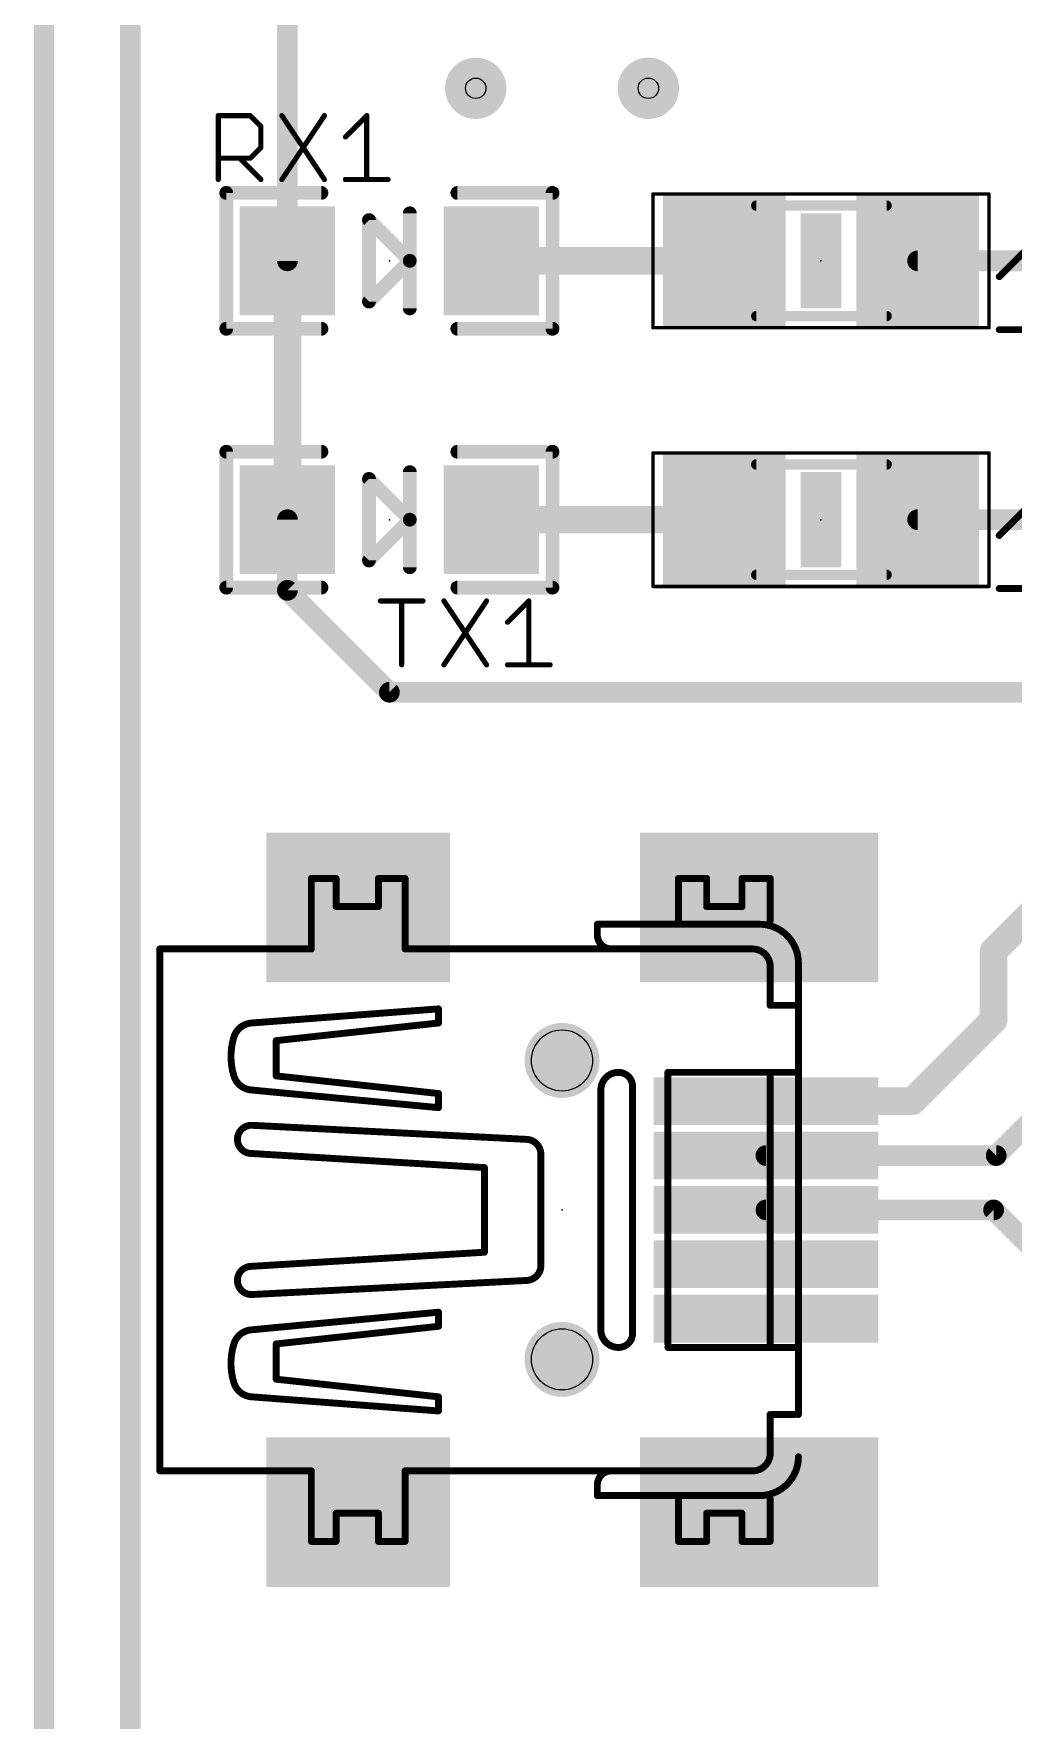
# Model space of a CAD drawing. Extents: x -1 to 156, y 2 to 108.
# Drawn here: x -1.42 to 12.99, y 36.94 to 61.76 of the extents above; entities that cross this region are included whole.
import ezdxf

# ---------------------------------------------------------------- set-up
doc = ezdxf.new("R2010")
doc.units = 0
for name, color, linetype in [('1', 22, 'CONTINUOUS'), ('16', 175, 'CONTINUOUS'), ('18', 82, 'CONTINUOUS'), ('20', 7, 'CONTINUOUS'), ('21', 253, 'CONTINUOUS'), ('23', 7, 'CONTINUOUS'), ('25', 253, 'CONTINUOUS'), ('27', 253, 'CONTINUOUS'), ('29', 253, 'CONTINUOUS'), ('30', 253, 'CONTINUOUS'), ('31', 253, 'CONTINUOUS'), ('35', 253, 'CONTINUOUS'), ('39', 22, 'CONTINUOUS'), ('44', 253, 'CONTINUOUS'), ('51', 253, 'CONTINUOUS')]:
    doc.layers.add(name, color=color, linetype=linetype)

# ---------------------------------------------------------------- blocks, each defined once
blk = doc.blocks.new('RECT')
blk.add_solid([(-0.5, -0.5), (0.5, -0.5), (-0.5, 0.5), (0.5, 0.5)])
blk = doc.blocks.new('ROUNDV')
at = {"const_width": 0.5}
blk.add_lwpolyline([(0, -0.25, 1), (0, 0.25, 1), (0, -0.25)], format="xyb", dxfattribs=at)

msp = doc.modelspace()

# ---------------------------------------------------------------- linework, layer by layer
at = {"layer": '1'}
for points, const_width in [([(-1.27, 6.35), (-1.27, 107.95)], 0.3048), ([(2.31, 58.42), (2.31, 67.945)], 0.3048), ([(2.31, 58.42), (2.31, 54.61)], 0.4064), ([(5.31, 58.42), (8.738, 58.42)], 0.4064), ([(16.9863, 58.42), (11.582, 58.42)], 0.3048), ([(2.31, 54.61), (2.31, 53.57)], 0.3048), ([(5.31, 54.61), (8.738, 54.61)], 0.4064), ([(15.24, 54.61), (11.582, 54.61)], 0.3048), ([(2.31, 53.57), (3.81, 52.07)], 0.3048), ([(3.81, 52.07), (19.05, 52.07)], 0.3048), ([(13.335, 48.895), (12.7, 48.26)], 0.4064), ([(12.7, 48.26), (12.7, 47.244)], 0.4064), ([(12.7, 47.244), (11.506, 46.05)], 0.4064), ([(9.35, 46.05), (11.506, 46.05)], 0.4064), ([(12.738, 45.25), (13.589, 46.101)], 0.3048), ([(9.35, 45.25), (12.738, 45.25)], 0.3048), ([(9.35, 44.45), (12.7, 44.45)], 0.3048), ([(12.7, 44.45), (13.589, 43.561)], 0.3048)]:
    msp.add_lwpolyline(points, dxfattribs=dict(at, const_width=const_width))
for points, const_width in [([(2.4116, 58.42, 1), (2.2084, 58.42)], 0.2032), ([(5.31, 58.5216, 1), (5.31, 58.3184)], 0.2032), ([(8.738, 58.3184, 1), (8.738, 58.5216)], 0.2032), ([(2.2338, 58.42, 1), (2.3862, 58.42)], 0.1524), ([(11.582, 58.4962, 1), (11.582, 58.3438)], 0.1524), ([(2.2084, 54.61, 1), (2.4116, 54.61)], 0.2032), ([(2.3862, 54.61, 1), (2.2338, 54.61)], 0.1524), ([(5.31, 54.7116, 1), (5.31, 54.5084)], 0.2032), ([(8.738, 54.5084, 1), (8.738, 54.7116)], 0.2032), ([(11.582, 54.6862, 1), (11.582, 54.5338)], 0.1524), ([(2.3639, 53.6239, 1), (2.2561, 53.5161)], 0.1524), ([(2.2338, 53.57, 1), (2.3862, 53.57)], 0.1524), ([(3.81, 52.1462, 1), (3.81, 51.9938)], 0.1524), ([(3.7561, 52.0161, 1), (3.8639, 52.1239)], 0.1524), ([(12.8016, 48.26, 1), (12.5984, 48.26)], 0.2032), ([(12.6282, 48.3318, 1), (12.7718, 48.1882)], 0.2032), ([(12.7718, 47.1722, 1), (12.6282, 47.3158)], 0.2032), ([(12.5984, 47.244, 1), (12.8016, 47.244)], 0.2032), ([(9.35, 46.1516, 1), (9.35, 45.9484)], 0.2032), ([(11.4342, 46.1218, 1), (11.5778, 45.9782)], 0.2032), ([(11.506, 45.9484, 1), (11.506, 46.1516)], 0.2032), ([(9.35, 45.3262, 1), (9.35, 45.1738)], 0.1524), ([(12.6841, 45.3039, 1), (12.7919, 45.1961)], 0.1524), ([(12.738, 45.1738, 1), (12.738, 45.3262)], 0.1524), ([(9.35, 44.5262, 1), (9.35, 44.3738)], 0.1524), ([(12.7539, 44.5039, 1), (12.6461, 44.3961)], 0.1524), ([(12.7, 44.3738, 1), (12.7, 44.5262)], 0.1524)]:
    msp.add_lwpolyline(points, format="xyb", dxfattribs=dict(at, const_width=const_width))
at = {"layer": '16', "const_width": 0.3048}
msp.add_lwpolyline([(0, 20.32), (0, 93.98)], dxfattribs=at)
at = {"layer": '20', "const_width": 0.3048}
msp.add_lwpolyline([(0, 93.98), (0, 20.32)], dxfattribs=at)
at = {"layer": '20'}
for centre in [(6.35, 46.65), (6.35, 42.25)]:
    msp.add_circle(centre, 0.45, dxfattribs=at)
at = {"layer": '21'}
for points, const_width in [([(2.81, 59.42), (1.41, 59.42)], 0.2032), ([(1.41, 59.42), (1.41, 57.42)], 0.2032), ([(4.81, 59.42), (6.21, 59.42)], 0.2032), ([(6.21, 59.42), (6.21, 57.42)], 0.2032), ([(4.11, 58.42), (3.51, 59.02)], 0.2032), ([(3.51, 59.02), (3.51, 57.82)], 0.2032), ([(4.11, 59.12), (4.11, 58.42)], 0.2032), ([(3.51, 57.82), (4.11, 58.42)], 0.2032), ([(4.11, 58.42), (4.11, 57.72)], 0.2032), ([(1.41, 57.42), (2.81, 57.42)], 0.2032), ([(6.21, 57.42), (4.81, 57.42)], 0.2032), ([(2.81, 55.61), (1.41, 55.61)], 0.2032), ([(1.41, 55.61), (1.41, 53.61)], 0.2032), ([(4.81, 55.61), (6.21, 55.61)], 0.2032), ([(6.21, 55.61), (6.21, 53.61)], 0.2032), ([(4.11, 55.31), (4.11, 54.61)], 0.2032), ([(4.11, 54.61), (3.51, 55.21)], 0.2032), ([(3.51, 55.21), (3.51, 54.01)], 0.2032), ([(3.51, 54.01), (4.11, 54.61)], 0.2032), ([(4.11, 54.61), (4.11, 53.91)], 0.2032), ([(1.41, 53.61), (2.81, 53.61)], 0.2032), ([(6.21, 53.61), (4.81, 53.61)], 0.2032), ([(6.869, 48.4992), (6.869, 48.655)], 0.1016), ([(0.4318, 40.6086), (0.4318, 48.2916)], 0.1016), ([(0.4318, 48.2916), (1.9353, 48.2915)], 0.1016), ([(4.7675, 48.2916), (7.0766, 48.2916)], 0.1016), ([(4.5329, 47.4091), (1.7815, 47.2014)], 0.1016), ([(4.5329, 47.2014), (4.5329, 47.4091)], 0.1016), ([(9.4127, 47.461), (9.7761, 47.461)], 0.1016), ([(9.8282, 47.461), (9.8282, 46.4746)], 0.1016), ([(2.1449, 46.9419), (4.5329, 47.2014)], 0.1016), ([(2.1449, 46.4227), (2.1449, 46.9419)], 0.1016), ([(4.5329, 46.1632), (2.1449, 46.4227)], 0.1016), ([(7.1805, 46.4746), (7.1804, 46.4746)], 0.1016), ([(7.9073, 46.4748), (9.7761, 46.4748)], 0.1016), ([(1.7815, 46.2151), (4.5329, 45.9555)], 0.1016), ([(4.5329, 45.9555), (4.5329, 46.1632)], 0.1016), ([(6.9209, 46.2151), (6.9209, 42.685)], 0.1016), ([(7.3881, 42.6331), (7.3881, 46.267)], 0.1016), ([(1.7816, 45.6959), (5.8308, 45.4883)], 0.1016), ([(1.5739, 45.4883), (1.5739, 45.4882)], 0.1016), ([(1.7815, 45.2806), (5.2078, 45.073)], 0.1016), ([(6.0384, 43.6196), (6.0384, 45.2807)], 0.1016), ([(5.2078, 43.8272), (5.2078, 45.0732)], 0.1016), ([(1.7815, 43.6196), (5.2078, 43.8272)], 0.1016), ([(1.7816, 43.2043), (5.8308, 43.4119)], 0.1016), ([(1.7815, 42.6851), (4.5329, 42.9447)], 0.1016), ([(4.5329, 42.9447), (4.5329, 42.737)], 0.1016), ([(4.5329, 42.737), (2.1449, 42.4775)], 0.1016), ([(2.1449, 42.4775), (2.1449, 41.9583)], 0.1016), ([(7.9073, 42.4254), (9.7761, 42.4254)], 0.1016), ([(9.8281, 42.4255), (9.8281, 41.4391)], 0.1016), ([(2.1449, 41.9583), (4.5329, 41.6988)], 0.1016), ([(4.5329, 41.4911), (1.7815, 41.6988)], 0.1016), ([(4.5329, 41.6988), (4.5329, 41.4911)], 0.1016), ([(9.4127, 41.4392), (9.7761, 41.4392)], 0.1016), ([(0.4318, 40.6085), (0.4318, 40.6086)], 0.1016), ([(0.4318, 40.6086), (1.9354, 40.6086)], 0.1016), ([(4.7674, 40.6086), (7.0767, 40.6085)], 0.1016), ([(6.869, 40.401), (6.869, 40.2452)], 0.1016)]:
    msp.add_lwpolyline(points, dxfattribs=dict(at, const_width=const_width))
for points, const_width in [([(1.41, 59.4708, 1), (1.41, 59.3692)], 0.1016), ([(1.4608, 59.42, 1), (1.3592, 59.42)], 0.1016), ([(2.81, 59.3692, 1), (2.81, 59.4708)], 0.1016), ([(4.81, 59.4708, 1), (4.81, 59.3692)], 0.1016), ([(6.2608, 59.42, 1), (6.1592, 59.42)], 0.1016), ([(6.21, 59.3692, 1), (6.21, 59.4708)], 0.1016), ([(3.5459, 59.0559, 1), (3.4741, 58.9841)], 0.1016), ([(3.5608, 59.02, 1), (3.4592, 59.02)], 0.1016), ([(4.1608, 59.12, 1), (4.0592, 59.12)], 0.1016), ([(4.1608, 58.42, 1), (4.0592, 58.42)], 0.1016), ([(4.0592, 58.42, 1), (4.1608, 58.42)], 0.1016), ([(4.1459, 58.3841, 1), (4.0741, 58.4559)], 0.1016), ([(4.0741, 58.3841, 1), (4.1459, 58.4559)], 0.1016), ([(3.4741, 57.8559, 1), (3.5459, 57.7841)], 0.1016), ([(3.4592, 57.82, 1), (3.5608, 57.82)], 0.1016), ([(4.0592, 57.72, 1), (4.1608, 57.72)], 0.1016), ([(1.41, 57.4708, 1), (1.41, 57.3692)], 0.1016), ([(1.3592, 57.42, 1), (1.4608, 57.42)], 0.1016), ([(2.81, 57.3692, 1), (2.81, 57.4708)], 0.1016), ([(4.81, 57.4708, 1), (4.81, 57.3692)], 0.1016), ([(6.1592, 57.42, 1), (6.2608, 57.42)], 0.1016), ([(6.21, 57.3692, 1), (6.21, 57.4708)], 0.1016), ([(1.41, 55.6608, 1), (1.41, 55.5592)], 0.1016), ([(1.4608, 55.61, 1), (1.3592, 55.61)], 0.1016), ([(2.81, 55.5592, 1), (2.81, 55.6608)], 0.1016), ([(4.81, 55.6608, 1), (4.81, 55.5592)], 0.1016), ([(6.2608, 55.61, 1), (6.1592, 55.61)], 0.1016), ([(6.21, 55.5592, 1), (6.21, 55.6608)], 0.1016), ([(4.1608, 55.31, 1), (4.0592, 55.31)], 0.1016), ([(3.5459, 55.2459, 1), (3.4741, 55.1741)], 0.1016), ([(3.5608, 55.21, 1), (3.4592, 55.21)], 0.1016), ([(4.1608, 54.61, 1), (4.0592, 54.61)], 0.1016), ([(4.0592, 54.61, 1), (4.1608, 54.61)], 0.1016), ([(4.1459, 54.5741, 1), (4.0741, 54.6459)], 0.1016), ([(4.0741, 54.5741, 1), (4.1459, 54.6459)], 0.1016), ([(3.4741, 54.0459, 1), (3.5459, 53.9741)], 0.1016), ([(3.4592, 54.01, 1), (3.5608, 54.01)], 0.1016), ([(4.0592, 53.91, 1), (4.1608, 53.91)], 0.1016), ([(1.41, 53.6608, 1), (1.41, 53.5592)], 0.1016), ([(1.3592, 53.61, 1), (1.4608, 53.61)], 0.1016), ([(2.81, 53.5592, 1), (2.81, 53.6608)], 0.1016), ([(4.81, 53.6608, 1), (4.81, 53.5592)], 0.1016), ([(6.1592, 53.61, 1), (6.2608, 53.61)], 0.1016), ([(6.21, 53.5592, 1), (6.21, 53.6608)], 0.1016), ([(6.8944, 48.655, 1), (6.8436, 48.655)], 0.0508), ([(6.869, 48.4992, 0.4142), (7.0766, 48.2916)], 0.1016), ([(6.8944, 48.4992, 1), (6.8436, 48.4992)], 0.0508), ([(6.8436, 48.4992, 1), (6.8944, 48.4992)], 0.0508), ([(0.4572, 48.2916, 1), (0.4064, 48.2916)], 0.0508), ([(0.4318, 48.317, 1), (0.4318, 48.2662)], 0.0508), ([(1.9353, 48.2661, 1), (1.9353, 48.3169)], 0.0508), ([(4.7675, 48.317, 1), (4.7675, 48.2662)], 0.0508), ([(7.0766, 48.2662, 1), (7.0766, 48.317)], 0.0508), ([(7.0766, 48.2662, 1), (7.0766, 48.317)], 0.0508), ([(4.5583, 47.4091, 1), (4.5075, 47.4091)], 0.0508), ([(4.5348, 47.3838, 1), (4.531, 47.4344)], 0.0508), ([(9.4127, 47.4864, 1), (9.4127, 47.4356)], 0.0508), ([(9.7761, 47.4356, 1), (9.7761, 47.4864)], 0.0508), ([(9.8536, 47.461, 1), (9.8028, 47.461)], 0.0508), ([(1.7815, 47.2014, 0.3087), (1.522, 46.9938)], 0.1016), ([(1.7796, 47.2267, 1), (1.7834, 47.1761)], 0.0508), ([(1.7834, 47.1761, 1), (1.7796, 47.2267)], 0.0508), ([(4.5075, 47.2014, 1), (4.5583, 47.2014)], 0.0508), ([(4.5356, 47.1761, 1), (4.5302, 47.2267)], 0.0508), ([(1.522, 46.9938, 0.1499), (1.522, 46.4227)], 0.1016), ([(1.4977, 47.0012, 1), (1.5463, 46.9864)], 0.0508), ([(1.5463, 46.9864, 1), (1.4977, 47.0012)], 0.0508), ([(2.1703, 46.9419, 1), (2.1195, 46.9419)], 0.0508), ([(2.1422, 46.9672, 1), (2.1476, 46.9166)], 0.0508), ([(1.522, 46.4227, 0.3087), (1.7815, 46.2151)], 0.1016), ([(1.5463, 46.4301, 1), (1.4977, 46.4153)], 0.0508), ([(1.4977, 46.4153, 1), (1.5463, 46.4301)], 0.0508), ([(2.1476, 46.448, 1), (2.1422, 46.3974)], 0.0508), ([(2.1195, 46.4227, 1), (2.1703, 46.4227)], 0.0508), ([(7.1804, 46.4746, 0.414), (6.9209, 46.2151)], 0.1016), ([(7.1804, 46.5, 1), (7.1804, 46.4492)], 0.0508), ([(7.3881, 46.267, 0.4145), (7.1805, 46.4746)], 0.1016), ([(7.1805, 46.5, 1), (7.1805, 46.4492)], 0.0508), ([(7.1804, 46.4492, 1), (7.1804, 46.5)], 0.0508), ([(7.1805, 46.4492, 1), (7.1805, 46.5)], 0.0508), ([(7.9073, 46.5002, 1), (7.9073, 46.4494)], 0.0508), ([(9.7761, 46.4494, 1), (9.7761, 46.5002)], 0.0508), ([(9.8028, 46.4746, 1), (9.8536, 46.4746)], 0.0508), ([(1.7839, 46.2404, 1), (1.7791, 46.1898)], 0.0508), ([(1.7796, 46.1898, 1), (1.7834, 46.2404)], 0.0508), ([(4.5583, 46.1632, 1), (4.5075, 46.1632)], 0.0508), ([(4.5302, 46.1379, 1), (4.5356, 46.1885)], 0.0508), ([(6.9463, 46.2151, 1), (6.8955, 46.2151)], 0.0508), ([(6.8955, 46.2151, 1), (6.9463, 46.2151)], 0.0508), ([(7.4135, 46.267, 1), (7.3627, 46.267)], 0.0508), ([(7.3627, 46.267, 1), (7.4135, 46.267)], 0.0508), ([(4.5075, 45.9555, 1), (4.5583, 45.9555)], 0.0508), ([(4.5305, 45.9302, 1), (4.5353, 45.9808)], 0.0508), ([(1.7815, 45.6959, 0.4142), (1.5739, 45.4883)], 0.1016), ([(1.7829, 45.7213, 1), (1.7803, 45.6705)], 0.0508), ([(1.7815, 45.6705, 1), (1.7815, 45.7213)], 0.0508), ([(1.5993, 45.4883, 1), (1.5485, 45.4883)], 0.0508), ([(1.5739, 45.4882, 0.4142), (1.7815, 45.2806)], 0.1016), ([(1.5993, 45.4882, 1), (1.5485, 45.4882)], 0.0508), ([(1.5485, 45.4883, 1), (1.5993, 45.4883)], 0.0508), ([(1.5485, 45.4882, 1), (1.5993, 45.4882)], 0.0508), ([(6.0384, 45.2806, 0.3827), (5.8308, 45.4883)], 0.1016), ([(5.8322, 45.5137, 1), (5.8294, 45.4629)], 0.0508), ([(5.8295, 45.4629, 1), (5.8321, 45.5137)], 0.0508), ([(1.783, 45.306, 1), (1.78, 45.2552)], 0.0508), ([(1.7815, 45.2552, 1), (1.7815, 45.306)], 0.0508), ([(6.0638, 45.2807, 1), (6.013, 45.2807)], 0.0508), ([(6.013, 45.2792, 1), (6.0638, 45.282)], 0.0508), ([(5.2332, 45.0732, 1), (5.1824, 45.0732)], 0.0508), ([(5.2063, 45.0476, 1), (5.2093, 45.0984)], 0.0508), ([(5.1824, 43.8272, 1), (5.2332, 43.8272)], 0.0508), ([(5.2093, 43.8018, 1), (5.2063, 43.8526)], 0.0508), ([(1.7815, 43.6196, 0.4142), (1.5739, 43.412)], 0.1016), ([(1.5739, 43.4119, 0.4142), (1.7815, 43.2043)], 0.1016), ([(1.5993, 43.4119, 1), (1.5485, 43.4119)], 0.0508), ([(1.78, 43.645, 1), (1.783, 43.5942)], 0.0508), ([(1.7815, 43.5942, 1), (1.7815, 43.645)], 0.0508), ([(5.8308, 43.4119, 0.3825), (6.0384, 43.6196)], 0.1016), ([(5.8294, 43.4373, 1), (5.8322, 43.3865)], 0.0508), ([(5.8321, 43.3865, 1), (5.8295, 43.4373)], 0.0508), ([(6.0638, 43.6182, 1), (6.013, 43.621)], 0.0508), ([(6.013, 43.6196, 1), (6.0638, 43.6196)], 0.0508), ([(1.5485, 43.412, 1), (1.5993, 43.412)], 0.0508), ([(1.7803, 43.2297, 1), (1.7829, 43.1789)], 0.0508), ([(1.7815, 43.1789, 1), (1.7815, 43.2297)], 0.0508), ([(4.5583, 42.9447, 1), (4.5075, 42.9447)], 0.0508), ([(4.5353, 42.9194, 1), (4.5305, 42.97)], 0.0508), ([(1.7815, 42.6851, 0.3087), (1.522, 42.4775)], 0.1016), ([(1.7791, 42.7104, 1), (1.7839, 42.6598)], 0.0508), ([(1.7834, 42.6598, 1), (1.7796, 42.7104)], 0.0508), ([(4.5075, 42.737, 1), (4.5583, 42.737)], 0.0508), ([(4.5356, 42.7117, 1), (4.5302, 42.7623)], 0.0508), ([(6.9209, 42.6851, 0.4135), (7.1804, 42.4256)], 0.1016), ([(6.9463, 42.6851, 1), (6.8955, 42.6851)], 0.0508), ([(6.8955, 42.685, 1), (6.9463, 42.685)], 0.0508), ([(1.522, 42.4775, 0.1499), (1.522, 41.9064)], 0.1016), ([(1.4977, 42.4849, 1), (1.5463, 42.4701)], 0.0508), ([(1.5463, 42.4701, 1), (1.4977, 42.4849)], 0.0508), ([(2.1703, 42.4775, 1), (2.1195, 42.4775)], 0.0508), ([(2.1422, 42.5028, 1), (2.1476, 42.4522)], 0.0508), ([(7.1805, 42.4256, 0.4145), (7.3881, 42.6332)], 0.1016), ([(7.1805, 42.451, 1), (7.1805, 42.4002)], 0.0508), ([(7.1804, 42.4002, 1), (7.1804, 42.451)], 0.0508), ([(7.4135, 42.6332, 1), (7.3627, 42.6332)], 0.0508), ([(7.3627, 42.6331, 1), (7.4135, 42.6331)], 0.0508), ([(7.9073, 42.4508, 1), (7.9073, 42.4)], 0.0508), ([(9.7761, 42.4, 1), (9.7761, 42.4508)], 0.0508), ([(9.8535, 42.4255, 1), (9.8027, 42.4255)], 0.0508), ([(1.522, 41.9064, 0.3087), (1.7815, 41.6988)], 0.1016), ([(1.5463, 41.9138, 1), (1.4977, 41.899)], 0.0508), ([(2.1476, 41.9836, 1), (2.1422, 41.933)], 0.0508), ([(2.1195, 41.9583, 1), (2.1703, 41.9583)], 0.0508), ([(1.4977, 41.899, 1), (1.5463, 41.9138)], 0.0508), ([(1.7834, 41.7241, 1), (1.7796, 41.6735)], 0.0508), ([(1.7796, 41.6735, 1), (1.7834, 41.7241)], 0.0508), ([(4.5583, 41.6988, 1), (4.5075, 41.6988)], 0.0508), ([(4.5302, 41.6735, 1), (4.5356, 41.7241)], 0.0508), ([(4.5075, 41.4911, 1), (4.5583, 41.4911)], 0.0508), ([(4.531, 41.4658, 1), (4.5348, 41.5164)], 0.0508), ([(9.4127, 41.4646, 1), (9.4127, 41.4138)], 0.0508), ([(9.7761, 41.4138, 1), (9.7761, 41.4646)], 0.0508), ([(9.8027, 41.4391, 1), (9.8535, 41.4391)], 0.0508), ([(0.4572, 40.6086, 1), (0.4064, 40.6086)], 0.0508), ([(0.4318, 40.634, 1), (0.4318, 40.5832)], 0.0508), ([(0.4064, 40.6086, 1), (0.4572, 40.6086)], 0.0508), ([(0.4064, 40.6085, 1), (0.4572, 40.6085)], 0.0508), ([(1.9354, 40.5832, 1), (1.9354, 40.634)], 0.0508), ([(4.7674, 40.634, 1), (4.7674, 40.5832)], 0.0508), ([(7.0766, 40.6086, 0.4142), (6.869, 40.401)], 0.1016), ([(7.0766, 40.5832, 1), (7.0766, 40.634)], 0.0508), ([(7.0767, 40.5831, 1), (7.0767, 40.6339)], 0.0508), ([(6.8944, 40.401, 1), (6.8436, 40.401)], 0.0508), ([(6.8436, 40.401, 1), (6.8944, 40.401)], 0.0508), ([(6.8436, 40.2452, 1), (6.8944, 40.2452)], 0.0508)]:
    msp.add_lwpolyline(points, format="xyb", dxfattribs=dict(at, const_width=const_width))
at = {"layer": '23'}
for p in [(3.81, 58.42), (10.16, 58.42), (3.81, 54.61), (10.16, 54.61), (6.35, 44.45)]:
    msp.add_point(p, dxfattribs=at)
at = {"layer": '25', "const_width": 0.0762}
for points in [[(1.2922, 59.617), (1.2922, 60.5576)], [(1.2922, 60.5576), (1.7625, 60.5576)], [(1.7625, 60.5576), (1.9193, 60.4008)], [(2.2277, 60.5576), (2.8548, 59.617)], [(2.8548, 60.5576), (2.2277, 59.617)], [(3.1633, 60.244), (3.4768, 60.5576)], [(3.4768, 60.5576), (3.4768, 59.617)], [(1.9193, 60.4008), (1.9193, 60.0873)], [(1.9193, 60.0873), (1.7625, 59.9305)], [(1.7625, 59.9305), (1.2922, 59.9305)], [(1.6058, 59.9305), (1.9193, 59.617)], [(3.1633, 59.617), (3.7903, 59.617)], [(3.6768, 53.4138), (4.3039, 53.4138)], [(3.9903, 52.4732), (3.9903, 53.4138)], [(4.6123, 53.4138), (5.2394, 52.4732)], [(5.2394, 53.4138), (4.6123, 52.4732)], [(5.5478, 53.1003), (5.8614, 53.4138)], [(5.8614, 53.4138), (5.8614, 52.4732)], [(5.5478, 52.4732), (6.1749, 52.4732)]]:
    msp.add_lwpolyline(points, dxfattribs=at)
at = {"layer": '25', "const_width": 0.0381}
for points in [[(1.2922, 60.5766, 1), (1.2922, 60.5385)], [(1.3113, 60.5576, 1), (1.2732, 60.5576)], [(1.776, 60.571, 1), (1.7491, 60.5441)], [(1.7625, 60.5385, 1), (1.7625, 60.5766)], [(2.2436, 60.5681, 1), (2.2119, 60.547)], [(2.8707, 60.547, 1), (2.839, 60.5681)], [(3.4958, 60.5576, 1), (3.4577, 60.5576)], [(3.4903, 60.5441, 1), (3.4633, 60.571)], [(1.9383, 60.4008, 1), (1.9002, 60.4008)], [(1.9058, 60.3873, 1), (1.9328, 60.4143)], [(1.9002, 60.0873, 1), (1.9383, 60.0873)], [(1.9328, 60.0738, 1), (1.9058, 60.1007)], [(3.1498, 60.2575, 1), (3.1767, 60.2306)], [(1.2922, 59.9496, 1), (1.2922, 59.9115)], [(1.6192, 59.944, 1), (1.5923, 59.917)], [(1.7491, 59.944, 1), (1.776, 59.917)], [(1.7625, 59.9115, 1), (1.7625, 59.9496)], [(1.2732, 59.617, 1), (1.3113, 59.617)], [(1.9058, 59.6035, 1), (1.9328, 59.6304)], [(2.2119, 59.6275, 1), (2.2436, 59.6064)], [(2.839, 59.6064, 1), (2.8707, 59.6275)], [(3.1633, 59.636, 1), (3.1633, 59.5979)], [(3.4577, 59.617, 1), (3.4958, 59.617)], [(3.7903, 59.5979, 1), (3.7903, 59.636)], [(3.6768, 53.4329, 1), (3.6768, 53.3948)], [(4.0094, 53.4138, 1), (3.9713, 53.4138)], [(4.3039, 53.3948, 1), (4.3039, 53.4329)], [(4.6282, 53.4244, 1), (4.5965, 53.4033)], [(5.2552, 53.4033, 1), (5.2235, 53.4244)], [(5.8804, 53.4138, 1), (5.8423, 53.4138)], [(5.8748, 53.4004, 1), (5.8479, 53.4273)], [(5.5344, 53.1138, 1), (5.5613, 53.0868)], [(3.9713, 52.4732, 1), (4.0094, 52.4732)], [(4.5965, 52.4838, 1), (4.6282, 52.4627)], [(5.2235, 52.4627, 1), (5.2552, 52.4838)], [(5.5478, 52.4923, 1), (5.5478, 52.4542)], [(5.8423, 52.4732, 1), (5.8804, 52.4732)], [(6.1749, 52.4542, 1), (6.1749, 52.4923)]]:
    msp.add_lwpolyline(points, format="xyb", dxfattribs=at)
at = {"layer": '27', "const_width": 0.1016}
for points in [[(12.7826, 58.1868), (13.1723, 58.5766)], [(12.7826, 57.4072), (13.5621, 57.4072)], [(12.7826, 54.3768), (13.1723, 54.7666)], [(12.7826, 53.5972), (13.5621, 53.5972)]]:
    msp.add_lwpolyline(points, dxfattribs=at)
at = {"layer": '27', "const_width": 0.0508}
for points in [[(12.7646, 58.2047, 1), (12.8005, 58.1688)], [(12.7826, 57.4326, 1), (12.7826, 57.3818)], [(12.7646, 54.3947, 1), (12.8005, 54.3588)], [(12.7826, 53.6226, 1), (12.7826, 53.5718)]]:
    msp.add_lwpolyline(points, format="xyb", dxfattribs=at)
at = {"layer": '29', "const_width": 0.5516}
for points in [[(6.35, 46.3742, 1), (6.35, 46.9258, 1), (6.35, 46.3742)], [(6.35, 41.9742, 1), (6.35, 42.5258, 1), (6.35, 41.9742)]]:
    msp.add_lwpolyline(points, format="xyb", dxfattribs=at)
at = {"layer": '30', "const_width": 0.5516}
for points in [[(6.35, 46.3742, 1), (6.35, 46.9258, 1), (6.35, 46.3742)], [(6.35, 41.9742, 1), (6.35, 42.5258, 1), (6.35, 41.9742)]]:
    msp.add_lwpolyline(points, format="xyb", dxfattribs=at)
at = {"layer": '39', "const_width": 0.0508}
for points in [[(7.687, 57.437), (7.687, 59.403)], [(7.687, 59.403), (12.633, 59.403)], [(12.633, 59.403), (12.633, 57.437)], [(12.633, 57.437), (7.687, 57.437)], [(7.687, 53.627), (7.687, 55.593)], [(7.687, 55.593), (12.633, 55.593)], [(12.633, 55.593), (12.633, 53.627)], [(12.633, 53.627), (7.687, 53.627)]]:
    msp.add_lwpolyline(points, dxfattribs=at)
at = {"layer": '39', "const_width": 0.0254}
for points in [[(7.6997, 59.403, 1), (7.6743, 59.403)], [(7.687, 59.4157, 1), (7.687, 59.3903)], [(12.6457, 59.403, 1), (12.6203, 59.403)], [(12.633, 59.3903, 1), (12.633, 59.4157)], [(7.687, 57.4497, 1), (7.687, 57.4243)], [(7.6743, 57.437, 1), (7.6997, 57.437)], [(12.6203, 57.437, 1), (12.6457, 57.437)], [(12.633, 57.4243, 1), (12.633, 57.4497)], [(7.6997, 55.593, 1), (7.6743, 55.593)], [(7.687, 55.6057, 1), (7.687, 55.5803)], [(12.6457, 55.593, 1), (12.6203, 55.593)], [(12.633, 55.5803, 1), (12.633, 55.6057)], [(7.687, 53.6397, 1), (7.687, 53.6143)], [(7.6743, 53.627, 1), (7.6997, 53.627)], [(12.6203, 53.627, 1), (12.6457, 53.627)], [(12.633, 53.6143, 1), (12.633, 53.6397)]]:
    msp.add_lwpolyline(points, format="xyb", dxfattribs=at)
at = {"layer": '44'}
for centre in [(5.08, 60.96), (7.62, 60.96)]:
    msp.add_circle(centre, 0.15, dxfattribs=at)
at = {"layer": '51'}
for points, const_width in [([(9.2075, 59.2328), (11.1252, 59.2328)], 0.1524), ([(9.2075, 57.6072), (11.1252, 57.6072)], 0.1524), ([(9.2075, 55.4228), (11.1252, 55.4228)], 0.1524), ([(9.2075, 53.7972), (11.1252, 53.7972)], 0.1524), ([(2.6621, 48.2916), (2.6621, 49.3299)], 0.1016), ([(2.6621, 49.3299), (3.0255, 49.3299)], 0.1016), ([(3.0255, 49.3299), (3.0255, 48.9146)], 0.1016), ([(3.6485, 48.9146), (3.6485, 49.3299)], 0.1016), ([(3.6485, 49.3299), (4.0407, 49.3299)], 0.1016), ([(4.0407, 49.3299), (4.0407, 48.2916)], 0.1016), ([(8.063, 48.7069), (8.063, 49.3299)], 0.1016), ([(8.063, 49.3299), (8.4783, 49.3299)], 0.1016), ([(8.4783, 49.3299), (8.4783, 48.9146)], 0.1016), ([(8.9974, 48.9146), (8.9974, 49.3299)], 0.1016), ([(8.9974, 49.3299), (9.4127, 49.3299)], 0.1016), ([(9.4127, 49.3299), (9.4127, 48.7069)], 0.1016), ([(3.0255, 48.9146), (3.6485, 48.9146)], 0.1016), ([(8.4783, 48.9146), (8.9974, 48.9146)], 0.1016), ([(6.869, 48.655), (9.257, 48.655)], 0.1016), ([(0.4318, 48.2916), (2.6621, 48.2916)], 0.1016), ([(4.0407, 48.2916), (7.0765, 48.2915)], 0.1016), ([(9.1532, 48.2916), (7.0766, 48.2916)], 0.1016), ([(9.4127, 48.0321), (9.4127, 47.461)], 0.1016), ([(9.8281, 48.084), (9.828, 41.4391)], 0.1016), ([(7.9073, 42.4775), (7.9073, 46.4748)], 0.1016), ([(9.4127, 42.4774), (9.4127, 46.4227)], 0.1016), ([(9.4127, 40.8681), (9.4127, 41.4392)], 0.1016), ([(0.4318, 40.6086), (2.6621, 40.6086)], 0.1016), ([(2.6621, 40.6086), (2.6621, 39.5703)], 0.1016), ([(4.0407, 39.5703), (4.0407, 40.6086)], 0.1016), ([(4.0407, 40.6086), (9.1532, 40.6086)], 0.1016), ([(6.869, 40.2452), (9.257, 40.2452)], 0.1016), ([(8.063, 40.1933), (8.063, 39.5703)], 0.1016), ([(9.4127, 39.5703), (9.4127, 40.1933)], 0.1016), ([(3.0255, 39.5703), (3.0255, 39.9856)], 0.1016), ([(3.0255, 39.9856), (3.6485, 39.9856)], 0.1016), ([(3.6485, 39.9856), (3.6485, 39.5703)], 0.1016), ([(8.4783, 39.5703), (8.4783, 39.9856)], 0.1016), ([(8.4783, 39.9856), (8.9974, 39.9856)], 0.1016), ([(8.9974, 39.9856), (8.9974, 39.5703)], 0.1016), ([(2.6621, 39.5703), (3.0255, 39.5703)], 0.1016), ([(3.6485, 39.5703), (4.0407, 39.5703)], 0.1016), ([(8.063, 39.5703), (8.4783, 39.5703)], 0.1016), ([(8.9974, 39.5703), (9.4127, 39.5703)], 0.1016)]:
    msp.add_lwpolyline(points, dxfattribs=dict(at, const_width=const_width))
for points, const_width in [([(9.2075, 59.2709, 1), (9.2075, 59.1947)], 0.0762), ([(11.1252, 59.1947, 1), (11.1252, 59.2709)], 0.0762), ([(9.2075, 57.6453, 1), (9.2075, 57.5691)], 0.0762), ([(11.1252, 57.5691, 1), (11.1252, 57.6453)], 0.0762), ([(9.2075, 55.4609, 1), (9.2075, 55.3847)], 0.0762), ([(11.1252, 55.3847, 1), (11.1252, 55.4609)], 0.0762), ([(9.2075, 53.8353, 1), (9.2075, 53.7591)], 0.0762), ([(11.1252, 53.7591, 1), (11.1252, 53.8353)], 0.0762), ([(2.6875, 49.3299, 1), (2.6367, 49.3299)], 0.0508), ([(2.6621, 49.3553, 1), (2.6621, 49.3045)], 0.0508), ([(3.0509, 49.3299, 1), (3.0001, 49.3299)], 0.0508), ([(3.0255, 49.3045, 1), (3.0255, 49.3553)], 0.0508), ([(3.6739, 49.3299, 1), (3.6231, 49.3299)], 0.0508), ([(3.6485, 49.3553, 1), (3.6485, 49.3045)], 0.0508), ([(4.0661, 49.3299, 1), (4.0153, 49.3299)], 0.0508), ([(4.0407, 49.3045, 1), (4.0407, 49.3553)], 0.0508), ([(8.0884, 49.3299, 1), (8.0376, 49.3299)], 0.0508), ([(8.063, 49.3553, 1), (8.063, 49.3045)], 0.0508), ([(8.5037, 49.3299, 1), (8.4529, 49.3299)], 0.0508), ([(8.4783, 49.3045, 1), (8.4783, 49.3553)], 0.0508), ([(9.0228, 49.3299, 1), (8.972, 49.3299)], 0.0508), ([(8.9974, 49.3553, 1), (8.9974, 49.3045)], 0.0508), ([(9.4381, 49.3299, 1), (9.3873, 49.3299)], 0.0508), ([(9.4127, 49.3045, 1), (9.4127, 49.3553)], 0.0508), ([(3.0255, 48.94, 1), (3.0255, 48.8892)], 0.0508), ([(3.0001, 48.9146, 1), (3.0509, 48.9146)], 0.0508), ([(3.6231, 48.9146, 1), (3.6739, 48.9146)], 0.0508), ([(3.6485, 48.8892, 1), (3.6485, 48.94)], 0.0508), ([(8.4783, 48.94, 1), (8.4783, 48.8892)], 0.0508), ([(8.4529, 48.9146, 1), (8.5037, 48.9146)], 0.0508), ([(8.972, 48.9146, 1), (9.0228, 48.9146)], 0.0508), ([(8.9974, 48.8892, 1), (8.9974, 48.94)], 0.0508), ([(6.869, 48.6804, 1), (6.869, 48.6296)], 0.0508), ([(8.0376, 48.7069, 1), (8.0884, 48.7069)], 0.0508), ([(9.8281, 48.0839, 0.4142), (9.257, 48.655)], 0.1016), ([(9.257, 48.6804, 1), (9.257, 48.6296)], 0.0508), ([(9.257, 48.6296, 1), (9.257, 48.6804)], 0.0508), ([(9.3873, 48.7069, 1), (9.4381, 48.7069)], 0.0508), ([(0.4318, 48.317, 1), (0.4318, 48.2662)], 0.0508), ([(2.6367, 48.2916, 1), (2.6875, 48.2916)], 0.0508), ([(2.6621, 48.2662, 1), (2.6621, 48.317)], 0.0508), ([(4.0407, 48.317, 1), (4.0407, 48.2662)], 0.0508), ([(4.0153, 48.2916, 1), (4.0661, 48.2916)], 0.0508), ([(7.0766, 48.317, 1), (7.0766, 48.2662)], 0.0508), ([(7.0765, 48.2661, 1), (7.0765, 48.3169)], 0.0508), ([(9.4127, 48.0321, 0.4142), (9.1532, 48.2916)], 0.1016), ([(9.1532, 48.317, 1), (9.1532, 48.2662)], 0.0508), ([(9.1532, 48.2662, 1), (9.1532, 48.317)], 0.0508), ([(9.4381, 48.0321, 1), (9.3873, 48.0321)], 0.0508), ([(9.3873, 48.0321, 1), (9.4381, 48.0321)], 0.0508), ([(9.8535, 48.084, 1), (9.8027, 48.084)], 0.0508), ([(9.8027, 48.0839, 1), (9.8535, 48.0839)], 0.0508), ([(9.3873, 47.461, 1), (9.4381, 47.461)], 0.0508), ([(7.9327, 46.4748, 1), (7.8819, 46.4748)], 0.0508), ([(9.4381, 46.4227, 1), (9.3873, 46.4227)], 0.0508), ([(7.8819, 42.4775, 1), (7.9327, 42.4775)], 0.0508), ([(9.3873, 42.4774, 1), (9.4381, 42.4774)], 0.0508), ([(9.4381, 41.4392, 1), (9.3873, 41.4392)], 0.0508), ([(9.8026, 41.4391, 1), (9.8534, 41.4391)], 0.0508), ([(9.1532, 40.6086, 0.4144), (9.4127, 40.8681)], 0.1016), ([(9.257, 40.2452, 0.4143), (9.8281, 40.8163)], 0.1016), ([(9.4381, 40.8681, 1), (9.3873, 40.8681)], 0.0508), ([(9.3873, 40.8681, 1), (9.4381, 40.8681)], 0.0508), ([(9.8535, 40.8163, 1), (9.8027, 40.8163)], 0.0508), ([(0.4318, 40.634, 1), (0.4318, 40.5832)], 0.0508), ([(2.6875, 40.6086, 1), (2.6367, 40.6086)], 0.0508), ([(2.6621, 40.5832, 1), (2.6621, 40.634)], 0.0508), ([(4.0661, 40.6086, 1), (4.0153, 40.6086)], 0.0508), ([(4.0407, 40.634, 1), (4.0407, 40.5832)], 0.0508), ([(9.1532, 40.634, 1), (9.1532, 40.5832)], 0.0508), ([(9.1532, 40.5832, 1), (9.1532, 40.634)], 0.0508), ([(6.869, 40.2706, 1), (6.869, 40.2198)], 0.0508), ([(8.0884, 40.1933, 1), (8.0376, 40.1933)], 0.0508), ([(9.257, 40.2706, 1), (9.257, 40.2198)], 0.0508), ([(9.257, 40.2198, 1), (9.257, 40.2706)], 0.0508), ([(9.4381, 40.1933, 1), (9.3873, 40.1933)], 0.0508), ([(3.0509, 39.9856, 1), (3.0001, 39.9856)], 0.0508), ([(3.0255, 40.011, 1), (3.0255, 39.9602)], 0.0508), ([(3.6739, 39.9856, 1), (3.6231, 39.9856)], 0.0508), ([(3.6485, 39.9602, 1), (3.6485, 40.011)], 0.0508), ([(8.5037, 39.9856, 1), (8.4529, 39.9856)], 0.0508), ([(8.4783, 40.011, 1), (8.4783, 39.9602)], 0.0508), ([(9.0228, 39.9856, 1), (8.972, 39.9856)], 0.0508), ([(8.9974, 39.9602, 1), (8.9974, 40.011)], 0.0508), ([(2.6621, 39.5957, 1), (2.6621, 39.5449)], 0.0508), ([(2.6367, 39.5703, 1), (2.6875, 39.5703)], 0.0508), ([(3.0001, 39.5703, 1), (3.0509, 39.5703)], 0.0508), ([(3.0255, 39.5449, 1), (3.0255, 39.5957)], 0.0508), ([(3.6485, 39.5957, 1), (3.6485, 39.5449)], 0.0508), ([(3.6231, 39.5703, 1), (3.6739, 39.5703)], 0.0508), ([(4.0153, 39.5703, 1), (4.0661, 39.5703)], 0.0508), ([(4.0407, 39.5449, 1), (4.0407, 39.5957)], 0.0508), ([(8.063, 39.5957, 1), (8.063, 39.5449)], 0.0508), ([(8.0376, 39.5703, 1), (8.0884, 39.5703)], 0.0508), ([(8.4529, 39.5703, 1), (8.5037, 39.5703)], 0.0508), ([(8.4783, 39.5449, 1), (8.4783, 39.5957)], 0.0508), ([(8.9974, 39.5957, 1), (8.9974, 39.5449)], 0.0508), ([(8.972, 39.5703, 1), (9.0228, 39.5703)], 0.0508), ([(9.3873, 39.5703, 1), (9.4381, 39.5703)], 0.0508), ([(9.4127, 39.5449, 1), (9.4127, 39.5957)], 0.0508)]:
    msp.add_lwpolyline(points, format="xyb", dxfattribs=dict(at, const_width=const_width))

# ---------------------------------------------------------------- block references
at = {"layer": '1'}
for p, xscale, yscale in [((2.31, 58.42), 1.2, 1.4), ((5.31, 58.42), 1.2, 1.4), ((2.31, 54.61), 1.2, 1.4), ((5.31, 54.61), 1.2, 1.4), ((3.35, 48.9), 2.5, 2), ((9.25, 48.9), 3.3, 2), ((9.35, 46.05), 3.1, 0.5), ((9.35, 45.25), 3.1, 0.5), ((9.35, 44.45), 3.1, 0.5), ((9.35, 43.65), 3.1, 0.5), ((9.35, 42.85), 3.1, 0.5), ((3.35, 40), 2.5, 2), ((9.25, 40), 3.3, 2)]:
    msp.add_blockref('RECT', p, dxfattribs=dict(at, xscale=xscale, yscale=yscale))
at = {"layer": '1', "xscale": 1.6, "yscale": 1.803, "rotation": 180}
for p in [(8.738, 58.42), (11.582, 58.42), (8.738, 54.61), (11.582, 54.61)]:
    msp.add_blockref('RECT', p, dxfattribs=at)
at = {"layer": '18', "xscale": 0.7, "yscale": 0.7}
for p in [(5.08, 60.96), (5.08, 60.96), (7.62, 60.96), (7.62, 60.96)]:
    msp.add_blockref('ROUNDV', p, dxfattribs=at)
at = {"layer": '29'}
for name, p, xscale, yscale in [('ROUNDV', (5.08, 60.96), 0.9032, 0.9032), ('ROUNDV', (7.62, 60.96), 0.9032, 0.9032), ('RECT', (2.31, 58.42), 1.4032, 1.6032), ('RECT', (5.31, 58.42), 1.4032, 1.6032), ('RECT', (2.31, 54.61), 1.4032, 1.6032), ('RECT', (5.31, 54.61), 1.4032, 1.6032), ('RECT', (3.35, 48.9), 2.7032, 2.2032), ('RECT', (9.25, 48.9), 3.5032, 2.2032), ('RECT', (9.35, 46.05), 3.3032, 0.7032), ('RECT', (9.35, 45.25), 3.3032, 0.7032), ('RECT', (9.35, 44.45), 3.3032, 0.7032), ('RECT', (9.35, 43.65), 3.3032, 0.7032), ('RECT', (9.35, 42.85), 3.3032, 0.7032), ('RECT', (3.35, 40), 2.7032, 2.2032), ('RECT', (9.25, 40), 3.5032, 2.2032)]:
    msp.add_blockref(name, p, dxfattribs=dict(at, xscale=xscale, yscale=yscale))
at = {"layer": '29', "xscale": 1.8032, "yscale": 2.0062, "rotation": 180}
for p in [(8.738, 58.42), (11.582, 58.42), (8.738, 54.61), (11.582, 54.61)]:
    msp.add_blockref('RECT', p, dxfattribs=at)
at = {"layer": '30', "xscale": 0.9032, "yscale": 0.9032}
for p in [(5.08, 60.96), (7.62, 60.96)]:
    msp.add_blockref('ROUNDV', p, dxfattribs=at)
at = {"layer": '31', "xscale": 1.5238, "yscale": 1.7268, "rotation": 180}
for p in [(8.738, 58.42), (11.582, 58.42), (8.738, 54.61), (11.582, 54.61)]:
    msp.add_blockref('RECT', p, dxfattribs=at)
at = {"layer": '31'}
for p, xscale, yscale in [((2.31, 58.42), 1.1238, 1.3238), ((5.31, 58.42), 1.1238, 1.3238), ((2.31, 54.61), 1.1238, 1.3238), ((5.31, 54.61), 1.1238, 1.3238), ((3.35, 48.9), 2.4238, 1.9238), ((9.25, 48.9), 3.2238, 1.9238), ((9.35, 46.05), 3.0238, 0.4238), ((9.35, 45.25), 3.0238, 0.4238), ((9.35, 44.45), 3.0238, 0.4238), ((9.35, 43.65), 3.0238, 0.4238), ((9.35, 42.85), 3.0238, 0.4238), ((3.35, 40), 2.4238, 1.9238), ((9.25, 40), 3.2238, 1.9238)]:
    msp.add_blockref('RECT', p, dxfattribs=dict(at, xscale=xscale, yscale=yscale))
at = {"layer": '35', "xscale": 0.6, "yscale": 1.4, "rotation": 180}
for p in [(10.16, 58.42), (10.16, 54.61)]:
    msp.add_blockref('RECT', p, dxfattribs=at)
at = {"layer": '51', "xscale": 0.7366, "yscale": 1.7526, "rotation": 180}
for p in [(8.8392, 58.42), (11.4808, 58.42), (8.8392, 54.61), (11.4808, 54.61)]:
    msp.add_blockref('RECT', p, dxfattribs=at)

doc.saveas('drawing.dxf')
